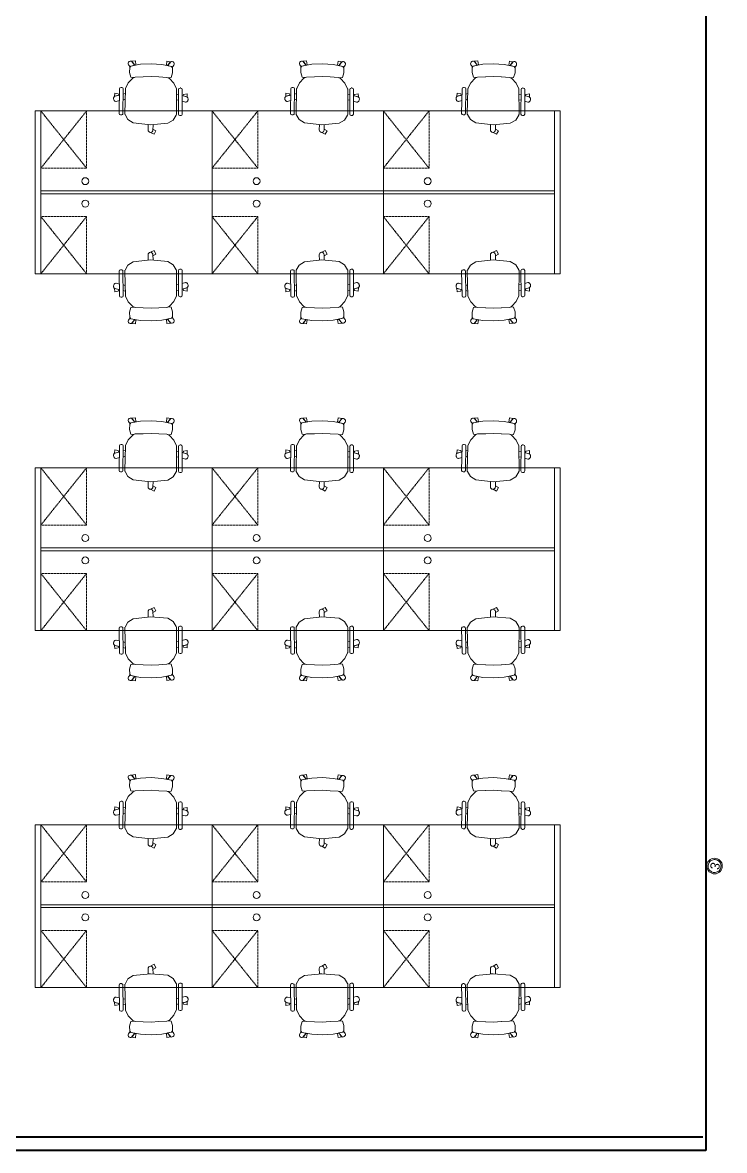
# Model space of a CAD drawing. Header units: millimetres. Extents: x 353145 to 364213, y 1317551 to 1353526.
# Drawn here: x 358064 to 364213, y 1317626 to 1327502 of the extents above; entities that cross this region are included whole.
import ezdxf

# ---------------------------------------------------------------- set-up
doc = ezdxf.new("R2010")
doc.units = ezdxf.units.MM
doc.header["$LTSCALE"] = 35
doc.header["$MEASUREMENT"] = 0
doc.linetypes.add('HIDDEN', pattern=[0.375, 0.25, -0.125])
for name, color, linetype, lineweight in [('A-WALL', 7, 'Continuous', 40), ('FURN NEW PHASE-2', 1, 'Continuous', 5), ('I-CEIL-light', 150, 'Continuous', 0), ('I-Furn-Modl', 1, 'Continuous', 5)]:
    doc.layers.add(name, color=color, linetype=linetype, lineweight=lineweight)

# ---------------------------------------------------------------- blocks, each defined once
blk = doc.blocks.new('chair')
for p, q in [((-13543.3, 72281), (-13492.1, 72303.1)), ((-13492.1, 72303.1), (-13440.9, 72299)), ((-13434.3, 72296.6), (-13259, 72170.3)), ((-13426.5, 72327.3), (-13422.5, 72332.9)), ((-13247.9, 72184.6), (-13423.4, 72309.2)), ((-13404.4, 72336), (-13228.9, 72211.5)), ((-13302.8, 72298.2), (-13313.1, 72271.2)), ((-13697.1, 72203), (-13727.6, 72187.7)), ((-13727.6, 72187.7), (-13711.4, 72155.5)), ((-13628.6, 72182.2), (-13666.3, 72209.3)), ((-13642.6, 72165.9), (-13543.3, 72281)), ((-13325.2, 72239.4), (-13331.6, 72222.6)), ((-13291.2, 72193.5), (-13284.7, 72210.7)), ((-13272.9, 72242.7), (-13259.9, 72277.8)), ((-13269.9, 72248.9), (-13256.6, 72284)), ((-13257.9, 72244.3), (-13269.9, 72248.9)), ((-13234.7, 72267), (-13257.9, 72244.3)), ((-13256.6, 72284), (-13234.7, 72267)), ((-13225.8, 72193.4), (-13229.8, 72187.7)), ((-13642.6, 72165.9), (-13717.1, 72033.3)), ((-13711.4, 72155.5), (-13684.1, 72169.5)), ((-13691.3, 72174.7), (-13653.6, 72147.5)), ((-13684.1, 72169.5), (-13691.3, 72174.7)), ((-13642.6, 72165.9), (-13628.6, 72182.2)), ((-13255.2, 72166.1), (-13228.5, 72118.2)), ((-13228.5, 72118.2), (-13216.8, 72063.4)), ((-13717.1, 72033.3), (-13720.4, 71977.7)), ((-13220.8, 72040.6), (-13259.2, 71979.9)), ((-13220.8, 72040.6), (-13258.6, 71980.9)), ((-13216.8, 72063.4), (-13220.8, 72040.6)), ((-13212.8, 72058.3), (-13220.8, 72040.6)), ((-13200.3, 72070.8), (-13212.8, 72058.3)), ((-13160.4, 72057.8), (-13200.3, 72070.8)), ((-13123.9, 72031.5), (-13160.4, 72057.8)), ((-13155.1, 71938.5), (-13119.6, 72017.5)), ((-13119.6, 72017.5), (-13134.4, 71984.6)), ((-13119.6, 72017.5), (-13123.9, 72031.5)), ((-13122.7, 72027.4), (-13119.6, 72017.5)), ((-13098.3, 72027.4), (-13122.7, 72027.4)), ((-13720.7, 71907.7), (-13724.7, 71902)), ((-13720.4, 71977.7), (-13699.1, 71930.9)), ((-13525.8, 71788.4), (-13702.7, 71911)), ((-13694.6, 71925.5), (-13516, 71803.7)), ((-13337.8, 71867.8), (-13295.5, 71922.4)), ((-13258.6, 71980.9), (-13295.5, 71922.4)), ((-13204.5, 71858.7), (-13155.1, 71938.5)), ((-13131.2, 71984.7), (-13136.8, 71973.9)), ((-13136.8, 71973.9), (-13104.7, 71957.5)), ((-13134.4, 71984.6), (-13100, 71984.8)), ((-13089.7, 71987.5), (-13131.2, 71984.7)), ((-13104.7, 71957.5), (-13089.7, 71987.5)), ((-13721.4, 71883.9), (-13544.5, 71761.4)), ((-13651.2, 71801.4), (-13629.4, 71820.2)), ((-13603.6, 71842.4), (-13590, 71854.1)), ((-13548.8, 71826.1), (-13562.9, 71814.1)), ((-13510.8, 71801.6), (-13456.7, 71792.8)), ((-13456.7, 71792.8), (-13401.1, 71800.5)), ((-13402.5, 71782.4), (-13395, 71798.4)), ((-13401.1, 71800.5), (-13381.1, 71812)), ((-13395, 71798.4), (-13381.1, 71812)), ((-13381.1, 71812), (-13337.1, 71868.8)), ((-13381.1, 71812), (-13337.8, 71867.8)), ((-13204.5, 71858.7), (-13262.7, 71785.1)), ((-13593.7, 71787.2), (-13622.1, 71762.7)), ((-13622.1, 71762.7), (-13598.7, 71747.9)), ((-13588.9, 71792.1), (-13617.4, 71767.9)), ((-13598.7, 71747.9), (-13585.3, 71777.4)), ((-13585.3, 71777.4), (-13593.7, 71787.2)), ((-13526.4, 71764.6), (-13522.5, 71770.3)), ((-13376.7, 71749.3), (-13402.5, 71782.4)), ((-13339.5, 71724), (-13376.7, 71749.3)), ((-13324.9, 71724.8), (-13339.5, 71724)), ((-13335.3, 71724.2), (-13324.9, 71724.8)), ((-13327, 71701.3), (-13335.3, 71724.2)), ((-13262.7, 71785.1), (-13324.9, 71724.8)), ((-13324.9, 71724.8), (-13299.1, 71749.8)), ((-13299.1, 71749.8), (-13287.5, 71717.4)), ((-13298, 71746.8), (-13289.8, 71755.8)), ((-13286.5, 71706.8), (-13298, 71746.8)), ((-13289.8, 71755.8), (-13263.4, 71731.2)), ((-13263.4, 71731.2), (-13286.5, 71706.8))]:
    blk.add_line(p, q)
for centre, major_axis, start_param, end_param in [((-13441.9, 72286.1), (7.5, 10.6), -0.012921, 0.531899), ((-13415.9, 72319.8), (7.5, 10.6), 1.565209, 3.136006), ((-13411.9, 72325.4), (7.5, 10.6), -0.005587, 1.565209), ((-13287.8, 72289.2), (10.1, 14.3), 1.201743, 1.645459), ((-13285.5, 72285.8), (12.4, 17.7), 0.815486, 1.200775), ((-13284.4, 72281.1), (15.2, 21.7), 0.481395, 0.818479), ((-13284.7, 72278.6), (23.7, -16.6), 1.738929, 2.05604), ((-13283.9, 72279.8), (15.8, 22.5), -0.156165, 0.172017), ((-13280.8, 72283), (13.3, 18.9), -0.52179, -0.152727), ((-13276.6, 72284.9), (10.6, 15.1), -0.949213, -0.52118), ((-13678.8, 72192), (21, 3.5), 0.780033, 3.919296), ((-13678.8, 72192), (12.3, 17.5), 1.644168, 3.126312), ((-13274.3, 72285), (9.3, 13.2), -1.422625, -0.95479), ((-13240.4, 72195.2), (7.5, 10.6), 3.136006, 4.706802), ((-13236.4, 72200.9), (7.5, 10.6), 4.706802, 6.277598), ((-13266.6, 72159.7), (7.5, 10.6), -0.44913, -0.012921), ((-13101.1, 72006.2), (14.2, 16), 3.920326, 6.880528), ((-13714, 71894.6), (7.5, 10.6), 1.576387, 3.147184), ((-13710.1, 71900.3), (7.5, 10.6), 0.005591, 1.576387), ((-13687.2, 71936.2), (7.5, 10.6), 2.609698, 3.154518), ((-13633.7, 71789.3), (12.4, 17.7), 1.940821, 2.326111), ((-13637.7, 71790.3), (10.1, 14.3), 1.496138, 1.939853), ((-13508.7, 71814.4), (10.6, -7.5), 4.725314, 5.161523), ((-13628.9, 71789.9), (15.2, 21.7), 2.323118, 2.660202), ((-13626.6, 71791), (16.6, 23.7), 2.656353, 2.973464), ((-13627.6, 71789.8), (15.8, 22.5), 2.96958, 3.297761), ((-13629.4, 71785.8), (13.3, 18.9), 3.294324, 3.663387), ((-13629.8, 71781.2), (10.6, 15.1), 3.662777, 4.090809), ((-13629.2, 71779), (9.3, 13.2), 4.096387, 4.564221), ((-13537.1, 71772), (7.5, 10.6), 3.147184, 4.71798), ((-13533.2, 71777.7), (7.5, 10.6), -1.565205, 0.005591), ((-13308, 71711.1), (12.3, 17.5), 2.659528, 5.61973)]:
    blk.add_ellipse(centre, major_axis=major_axis, ratio=1, start_param=start_param, end_param=end_param)
blk = doc.blocks.new('hhjkkjk')
at = {"layer": 'FURN NEW PHASE-2', "linetype": 'HIDDEN', "ltscale": 0.5}
for p, q in [((13705.3, 56455.4), (13305.3, 55955.4)), ((13705.3, 55955.4), (13305.3, 56455.4))]:
    blk.add_line(p, q, dxfattribs=at)
at = {"layer": 'FURN NEW PHASE-2', "linetype": 'HIDDEN'}
blk.add_lwpolyline([(13705.3, 56455.4), (13305.3, 56455.4), (13305.3, 55955.4), (13705.3, 55955.4)], close=True, dxfattribs=at)
blk = doc.blocks.new('W - 11 --  1500 X 700 MM')
at = {"layer": 'I-Furn-Modl', "ltscale": 2}
blk.add_line((15704, 44004.3), (14204, 44004.3), dxfattribs=at)
for points in [[(14204, 44704.3), (15704, 44704.3), (15704, 43979.3), (14204, 43979.3)], [(14204, 44004.3), (15704, 44004.3), (15704, 43979.3), (14204, 43979.3)]]:
    blk.add_lwpolyline(points, close=True, dxfattribs=at)
at = {"layer": 'I-Furn-Modl'}
blk.add_circle((15314.9, 44089.7), 30.4, dxfattribs=at)
at = {"layer": 'I-Furn-Modl', "xscale": -1, "rotation": 235.5279806618312}
blk.add_blockref('chair', (-37028.8, 96675.8), dxfattribs=at)
at = {"layer": 'I-Furn-Modl'}
blk.add_blockref('hhjkkjk', (1998.7, -11751.1), dxfattribs=at)
blk = doc.blocks.new('3W-LED')
at = {"extrusion": (-6.11991e-06, -1.09788e-16, 1)}
blk.add_ellipse((0, 0, -5), major_axis=(21.2, 21.3, 0), ratio=1, start_param=3.139521, end_param=9.422706, dxfattribs=at)
blk.add_open_spline([(-17.7, -17.7, -5), (-16.6, -18.7, -5), (-15.5, -19.7, -5), (-12.3, -21.9, -5), (-10, -23, -5), (-5.4, -24.5, -5), (-2.9, -25, -5), (2, -25, -5), (4.5, -24.7, -5), (9.3, -23.3, -5), (11.5, -22.3, -5), (15.7, -19.6, -5), (17.6, -18, -5), (20.7, -14.2, -5), (22, -12.1, -5), (24, -7.5, -5), (24.6, -5.1, -5), (25.1, -0.2, -5), (25, 2.3, -5), (24.1, 7.1, -5), (23.3, 9.5, -5), (21, 13.9, -5), (19.5, 15.9, -5), (16, 19.4, -5), (14, 20.9, -5), (9.6, 23.2, -5), (7.3, 24, -5), (2.4, 25, -5), (0, 25.1, -5), (-5, 24.6, -5), (-7.4, 24, -5), (-11.9, 22.1, -5), (-14.1, 20.8, -5), (-17.9, 17.7, -5), (-19.5, 15.8, -5), (-22.2, 11.7, -5), (-23.3, 9.4, -5), (-24.7, 4.7, -5), (-25, 2.2, -5), (-25, -2.7, -5), (-24.6, -5.2, -5), (-23.1, -9.9, -5), (-22, -12.1, -5), (-19.7, -15.4, -5), (-18.8, -16.6, -5), (-17.7, -17.7, -5)], degree=3, knots=[3.139521, 3.139521, 3.139521, 3.139521, 3.315557, 3.315557, 3.611807, 3.611807, 3.908056, 3.908056, 4.204306, 4.204306, 4.500555, 4.500555, 4.796805, 4.796805, 5.093054, 5.093054, 5.389304, 5.389304, 5.685554, 5.685554, 5.981803, 5.981803, 6.278053, 6.278053, 6.574302, 6.574302, 6.870552, 6.870552, 7.166801, 7.166801, 7.463051, 7.463051, 7.7593, 7.7593, 8.05555, 8.05555, 8.351799, 8.351799, 8.648049, 8.648049, 8.944298, 8.944298, 9.240548, 9.240548, 9.422706, 9.422706, 9.422706, 9.422706])
at = {"ltscale": 10, "insert": (-13.1, 20, -5.2), "char_height": 36, "width": 21797.759, "attachment_point": 1}
blk.add_mtext('3', dxfattribs=at)

msp = doc.modelspace()

# ---------------------------------------------------------------- linework, layer by layer
at = {"layer": 'A-WALL'}
for p, q in [((364050, 1353295.5, 0), (364050, 1317626.4, 0)), ((364050, 1317626.4, 0), (353145, 1317626.4, 0))]:
    msp.add_line(p, q, dxfattribs=at)
at = {"layer": 'A-WALL', "color": 133}
msp.add_line((364023, 1317741.4, 0), (353295, 1317741.4, 0), dxfattribs=at)
at = {"layer": 'I-Furn-Modl', "elevation": 0}
for points in [[(358175, 1326727.3), (358175, 1325302.3), (358225, 1325302.3), (358225, 1326727.3)], [(362775, 1326727.3), (362775, 1325302.3), (362725, 1325302.3), (362725, 1326727.3)], [(358175, 1323602.3), (358175, 1322177.3), (358225, 1322177.3), (358225, 1323602.3)], [(362775, 1323602.3), (362775, 1322177.3), (362725, 1322177.3), (362725, 1323602.3)], [(358175, 1320477.3), (358175, 1319052.3), (358225, 1319052.3), (358225, 1320477.3)], [(362775, 1320477.3), (362775, 1319052.3), (362725, 1319052.3), (362725, 1320477.3)]]:
    msp.add_lwpolyline(points, close=True, dxfattribs=at)

# ---------------------------------------------------------------- block references
at = {"layer": 'I-CEIL-light', "extrusion": (1.08391e-06, 6.02316e-06, 1), "xscale": -2.270445536392545, "yscale": 2.270445536390328, "zscale": 2.270445536392544, "rotation": 259.7984237337911}
msp.add_blockref('3W-LED', (364126, 1320116.4, 19.7), dxfattribs=at)
at = {"layer": 'I-Furn-Modl', "xscale": -1}
for p in [(373928.9, 1282023, 0), (375428.9, 1282023, 0), (376928.9, 1282023, 0), (373928.9, 1278898, 0), (375428.9, 1278898, 0), (376928.9, 1278898, 0), (373928.9, 1275773, 0), (375428.9, 1275773, 0), (376928.9, 1275773, 0)]:
    msp.add_blockref('W - 11 --  1500 X 700 MM', p, dxfattribs=at)
at = {"layer": 'I-Furn-Modl', "rotation": 180}
for p in [(373928.9, 1370006.6, 0), (375428.9, 1370006.6, 0), (376928.9, 1370006.6, 0), (373928.9, 1366881.6, 0), (375428.9, 1366881.6, 0), (376928.9, 1366881.6, 0), (373928.9, 1363756.6, 0), (375428.9, 1363756.6, 0), (376928.9, 1363756.6, 0)]:
    msp.add_blockref('W - 11 --  1500 X 700 MM', p, dxfattribs=at)

doc.saveas('drawing.dxf')
